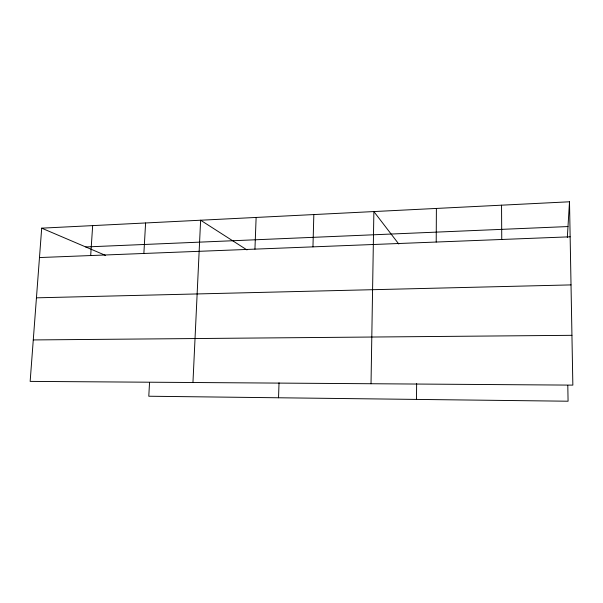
<?xml version="1.0" encoding="UTF-8"?>
<svg xmlns="http://www.w3.org/2000/svg" width="603" height="603" viewBox="0 0 603 603"><rect width="100%" height="100%" fill="white"/><g stroke="black" fill="none" stroke-linecap="round" stroke-linejoin="round"><path stroke-width="0.9" d="M436.21 242.044L436.391 208.442M416.5 399.412L416.635 383.629M371.026 383.734L373.875 211.563L398.771 244.019M312.957 246.861L313.831 214.562M278.541 397.776L279.023 382.792M254.941 249.129L256.124 217.449M192.952 382.506L200.618 220.223L246.974 249.928M149.544 382.43L148.79 396.231L568.079 401.214L567.8 385.475M143.868 253.471L145.602 222.967M567.325 237.454L569.503 201.786L41.69 228.16L30.15 381.39L572.85 385.121L569.503 201.786M90.684 255.551L92.666 225.612M85.732 246.959L567.988 226.555M39.481 257.556L570.144 236.806M36.444 297.829L571.018 284.902M33.271 339.934L571.938 335.321M41.69 228.16L105.593 255.431M501.545 205.186L501.756 239.474"/></g></svg>
